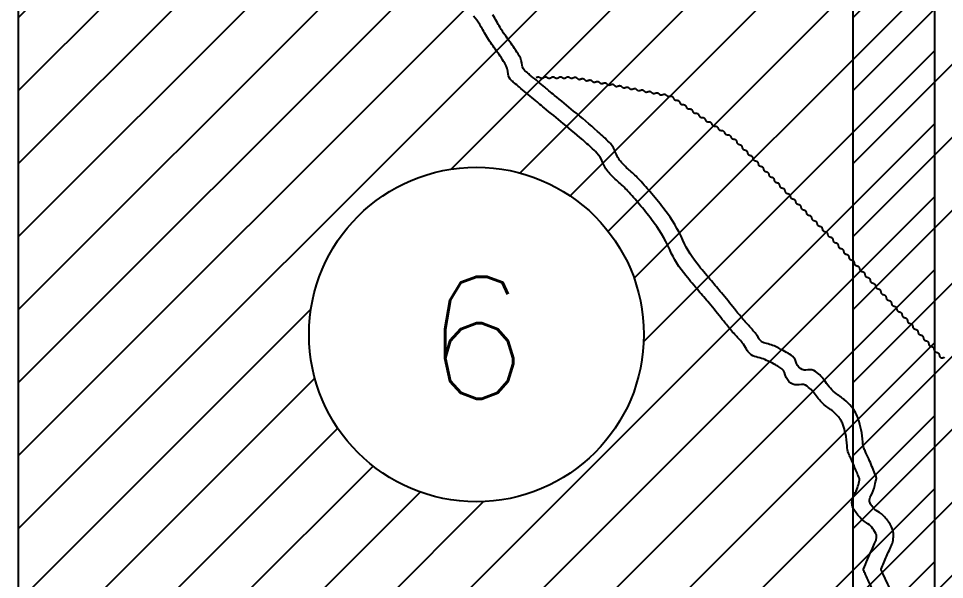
# Model space of a CAD drawing. Header units: metres. Extents: x 511708 to 512549, y 196282 to 196876.
# Drawn here: x 512375.17 to 512397.72, y 196499.74 to 196513.41 of the extents above; entities that cross this region are included whole.
import ezdxf
from ezdxf.enums import TextEntityAlignment as Align

# ---------------------------------------------------------------- set-up
doc = ezdxf.new("R2010")
doc.units = ezdxf.units.M
doc.header["$MEASUREMENT"] = 0
doc.layers.get('0').update_dxf_attribs({"linetype": 'CONTINUOUS'})
doc.styles.get("Standard").update_dxf_attribs({"font": 'Simplex.shx'})

msp = doc.modelspace()

# ---------------------------------------------------------------- hatches: boundary and pattern name
at = {"ltscale": 30}
h = msp.add_hatch(dxfattribs=at)
h.set_pattern_fill('LINE', color=2, scale=0.396, angle=45, style=0)
h.set_pattern_definition([(45, (510615.5409, 194380.4005), (-0.88904536, 0.88904536), [])])
edge = h.paths.add_edge_path(flags=16)
edge.add_arc((512386.321, 196505.707), 4.076, 0, 360)
h.paths.add_polyline_path([(512375.17, 196515.67), (512397.472, 196515.67), (512397.472, 196495.743), (512375.17, 196495.743)])
h = msp.add_hatch(dxfattribs=at)
h.set_pattern_fill('LINE', color=2, scale=0.396, angle=45, style=0)
h.set_pattern_definition([(45, (510635.8625, 194380.4005), (-0.88904536, 0.88904536), [])])
edge = h.paths.add_edge_path(flags=16)
edge.add_arc((512406.643, 196505.707), 4.076, 0, 360)
h.paths.add_polyline_path([(512395.492, 196515.67), (512417.794, 196515.67), (512417.794, 196495.743), (512395.492, 196495.743)])

# ---------------------------------------------------------------- linework, layer by layer
at = {"color": 5, "linetype": 'Continuous', "lineweight": -3}
for points in [[(512375.17, 196515.67), (512397.472, 196515.67), (512397.472, 196495.743), (512375.17, 196495.743)], [(512395.492, 196515.67), (512417.794, 196515.67), (512417.794, 196495.743), (512395.492, 196495.743)]]:
    msp.add_lwpolyline(points, close=True, dxfattribs=at)
at = {"color": 42, "ltscale": 30}
for points in [[(512396.127, 196499.14, 0.00008), (512395.962, 196499.498, 0.001925), (512395.794, 196499.859, -0.007018), (512395.749, 196499.959, -0.19897), (512395.748, 196499.988, -0.011215), (512395.945, 196500.456, -0.006274), (512396.016, 196500.611, 0.014772), (512396.045, 196500.677, 0.056755), (512396.058, 196500.723, 0.038798), (512396.064, 196500.791, 0.12341), (512396.046, 196500.861, 0.049663), (512395.948, 196501.009, 0.084919), (512395.818, 196501.122, -0.06902), (512395.654, 196501.255, -0.062393), (512395.494, 196501.477, -0.134608), (512395.465, 196501.601, -0.121366), (512395.527, 196501.819, 0.082796), (512395.64, 196502.128, 0.002484), (512395.65, 196502.181, 0.073635), (512395.65, 196502.183, 0.068888), (512395.646, 196502.199, 0.003821), (512395.53, 196502.474, 0.005947), (512395.434, 196502.69, -0.010432), (512395.381, 196502.813, -0.093967), (512395.345, 196502.991, 0.055387), (512395.307, 196503.295, 0.019582), (512395.249, 196503.5, 0.041744), (512395.21, 196503.592, 0.057337), (512395.136, 196503.702, 0.0412), (512395.006, 196503.831, 0.021707), (512394.937, 196503.883, -0.013225), (512394.823, 196503.968, -0.080462), (512394.594, 196504.214, 0.085697), (512394.377, 196504.444, 0.224555), (512394.182, 196504.484, -0.214896), (512393.978, 196504.521, -0.188275), (512393.842, 196504.722, 0.204456), (512393.711, 196504.905, 0.00983), (512393.6, 196504.969, 0.008457), (512393.467, 196505.039, 0.061614), (512393.131, 196505.161, -0.128843), (512392.977, 196505.241, -0.09892), (512392.898, 196505.348, 0.069303), (512392.794, 196505.506, 0.008563), (512392.612, 196505.708, -0.014866), (512392.509, 196505.825, -0.003008), (512392.308, 196506.071, 0.001866), (512391.984, 196506.469, 0.004523), (512391.731, 196506.771, -0.003692), (512391.421, 196507.141, -0.067205), (512391.026, 196507.776, 0.058706), (512390.587, 196508.509, 0.01047), (512390.287, 196508.882, 0.011679), (512390.003, 196509.205, 0.029129), (512389.758, 196509.442, -0.033145), (512389.544, 196509.651, -0.09754), (512389.392, 196509.908, 0.11207), (512389.252, 196510.128, 0.01557), (512388.976, 196510.387, 0.008269), (512388.433, 196510.85, 0.000495), (512387.972, 196511.228, -0.001632), (512387.833, 196511.343, -0.000201), (512387.76, 196511.404, -0.000041), (512387.404, 196511.7, -0.001838), (512387.266, 196511.816, -0.002695), (512387.172, 196511.896, -0.198707), (512387.095, 196512.049, 0.119013), (512387.01, 196512.316, 0.02307), (512386.781, 196512.654, -0.024274), (512386.565, 196512.977, -0.010199), (512386.477, 196513.129, 0.011747), (512386.4, 196513.261, 0.045213), (512386.253, 196513.459, 0.087574)], [(512396.477, 196499.321, 0.000101), (512396.319, 196499.663, 0.001909), (512396.207, 196499.905, -0.00703), (512396.177, 196499.971, -0.198947), (512396.177, 196499.989, -0.010108), (512396.307, 196500.302, -0.006869), (512396.375, 196500.45, 0.00898), (512396.426, 196500.563, 0.062054), (512396.464, 196500.692, 0.050323), (512396.473, 196500.859, 0.111748), (512396.429, 196501.022, 0.063905), (512396.26, 196501.261, 0.074342), (512396.091, 196501.397, -0.095398), (512395.964, 196501.509, -0.039821), (512395.906, 196501.598, -0.098185), (512395.893, 196501.64, -0.162741), (512395.922, 196501.775, 0.080424), (512396.023, 196502.03, 0.009459), (512396.059, 196502.21, 0.105481), (512396.058, 196502.227, 0.037207), (512396.044, 196502.27, 0.004406), (512395.893, 196502.629, 0.004673), (512395.806, 196502.825, -0.009203), (512395.762, 196502.925, -0.091578), (512395.728, 196503.085, 0.049007), (512395.691, 196503.386, 0.023037), (512395.619, 196503.648, 0.041131), (512395.561, 196503.789, 0.057951), (512395.455, 196503.946, 0.043953), (512395.276, 196504.12, 0.017764), (512395.202, 196504.177, -0.011618), (512395.087, 196504.262, -0.08447), (512394.818, 196504.555, 0.096724), (512394.577, 196504.806, 0.215026), (512394.393, 196504.842, -0.217019), (512394.21, 196504.877, -0.179625), (512394.094, 196505.049, 0.193844), (512393.982, 196505.205, 0.015421), (512393.834, 196505.293, 0.011972), (512393.638, 196505.395, 0.055316), (512393.35, 196505.498, -0.131036), (512393.235, 196505.56, -0.091319), (512393.178, 196505.638, 0.065447), (512393.105, 196505.75, 0.010786), (512392.927, 196505.947, -0.015932), (512392.809, 196506.081, -0.00293), (512392.605, 196506.33, 0.001868), (512392.287, 196506.72, 0.004474), (512392.044, 196507.011, -0.003607), (512391.742, 196507.371, -0.067041), (512391.349, 196508.003, 0.058083), (512390.908, 196508.74, 0.010879), (512390.59, 196509.136, 0.012317), (512390.292, 196509.473, 0.027767), (512390.058, 196509.699, -0.031601), (512389.854, 196509.899, -0.098607), (512389.7, 196510.159, 0.111784), (512389.558, 196510.384, 0.01609), (512389.271, 196510.654, 0.008275), (512388.688, 196511.15, 0.00048), (512388.221, 196511.533, -0.001625), (512388.084, 196511.647, -0.000199), (512387.984, 196511.73, -0.000061), (512387.657, 196512.002, -0.001819), (512387.575, 196512.071, -0.002056), (512387.503, 196512.132, -0.198169), (512387.436, 196512.264, 0.116196), (512387.361, 196512.499, 0.025444), (512387.133, 196512.838, -0.02488), (512386.899, 196513.185, -0.00991), (512386.809, 196513.341, 0.010195), (512386.721, 196513.493, 0.046334)]]:
    msp.add_lwpolyline(points, format="xyb", dxfattribs=at)
at = {"color": 42, "lineweight": -3, "ltscale": 30}
msp.add_lwpolyline([(512387.777, 196511.967), (512387.793, 196511.975), (512387.807, 196511.98), (512387.819, 196511.983), (512387.83, 196511.982), (512387.84, 196511.981), (512387.848, 196511.978), (512387.856, 196511.974), (512387.864, 196511.97), (512387.87, 196511.966), (512387.877, 196511.962), (512387.883, 196511.959), (512387.89, 196511.956), (512387.896, 196511.953), (512387.901, 196511.951), (512387.907, 196511.95), (512387.913, 196511.95), (512387.918, 196511.95), (512387.924, 196511.951), (512387.93, 196511.953), (512387.935, 196511.955), (512387.941, 196511.958), (512387.947, 196511.961), (512387.952, 196511.964), (512387.958, 196511.967), (512387.964, 196511.971), (512387.969, 196511.974), (512387.975, 196511.977), (512387.981, 196511.979), (512387.986, 196511.982), (512387.992, 196511.983), (512387.998, 196511.984), (512388.003, 196511.985), (512388.009, 196511.984), (512388.015, 196511.983), (512388.02, 196511.982), (512388.026, 196511.979), (512388.032, 196511.977), (512388.038, 196511.974), (512388.043, 196511.971), (512388.049, 196511.967), (512388.055, 196511.964), (512388.06, 196511.961), (512388.066, 196511.958), (512388.072, 196511.955), (512388.077, 196511.953), (512388.083, 196511.951), (512388.089, 196511.95), (512388.094, 196511.95), (512388.1, 196511.95), (512388.106, 196511.951), (512388.111, 196511.953), (512388.117, 196511.955), (512388.123, 196511.958), (512388.128, 196511.961), (512388.134, 196511.964), (512388.14, 196511.967), (512388.145, 196511.971), (512388.151, 196511.974), (512388.157, 196511.977), (512388.162, 196511.979), (512388.168, 196511.982), (512388.174, 196511.983), (512388.179, 196511.984), (512388.185, 196511.985), (512388.191, 196511.984), (512388.196, 196511.983), (512388.202, 196511.982), (512388.208, 196511.979), (512388.213, 196511.977), (512388.219, 196511.974), (512388.225, 196511.971), (512388.23, 196511.967), (512388.236, 196511.964), (512388.242, 196511.961), (512388.247, 196511.958), (512388.253, 196511.955), (512388.259, 196511.953), (512388.264, 196511.951), (512388.27, 196511.95), (512388.276, 196511.95), (512388.281, 196511.95), (512388.287, 196511.951), (512388.293, 196511.953), (512388.298, 196511.955), (512388.304, 196511.958), (512388.31, 196511.961), (512388.315, 196511.964), (512388.321, 196511.967), (512388.327, 196511.971), (512388.332, 196511.974), (512388.338, 196511.977), (512388.344, 196511.979), (512388.349, 196511.982), (512388.355, 196511.983), (512388.361, 196511.984), (512388.366, 196511.985), (512388.372, 196511.984), (512388.378, 196511.983), (512388.384, 196511.982), (512388.389, 196511.979), (512388.395, 196511.977), (512388.401, 196511.974), (512388.406, 196511.971), (512388.412, 196511.967), (512388.418, 196511.964), (512388.423, 196511.961), (512388.429, 196511.958), (512388.435, 196511.955), (512388.44, 196511.953), (512388.446, 196511.951), (512388.452, 196511.95), (512388.457, 196511.95), (512388.463, 196511.95), (512388.469, 196511.951), (512388.474, 196511.953), (512388.48, 196511.955), (512388.486, 196511.958), (512388.491, 196511.961), (512388.497, 196511.964), (512388.503, 196511.967), (512388.508, 196511.971), (512388.514, 196511.974), (512388.52, 196511.977), (512388.525, 196511.979), (512388.531, 196511.982), (512388.537, 196511.983), (512388.542, 196511.984), (512388.548, 196511.985), (512388.554, 196511.984), (512388.559, 196511.983), (512388.565, 196511.982), (512388.571, 196511.979), (512388.576, 196511.977), (512388.582, 196511.974), (512388.588, 196511.971), (512388.593, 196511.967), (512388.599, 196511.964), (512388.605, 196511.961), (512388.61, 196511.958), (512388.616, 196511.955), (512388.622, 196511.953), (512388.627, 196511.951), (512388.633, 196511.95), (512388.639, 196511.95), (512388.644, 196511.95), (512388.65, 196511.951), (512388.656, 196511.953), (512388.662, 196511.955), (512388.667, 196511.958), (512388.673, 196511.96), (512388.679, 196511.963), (512388.685, 196511.966), (512388.691, 196511.969), (512388.697, 196511.971), (512388.703, 196511.973), (512388.709, 196511.975), (512388.715, 196511.976), (512388.721, 196511.977), (512388.727, 196511.977), (512388.733, 196511.976), (512388.738, 196511.975), (512388.744, 196511.973), (512388.749, 196511.97), (512388.754, 196511.966), (512388.759, 196511.963), (512388.765, 196511.959), (512388.77, 196511.954), (512388.775, 196511.95), (512388.78, 196511.946), (512388.785, 196511.942), (512388.79, 196511.938), (512388.795, 196511.934), (512388.8, 196511.931), (512388.806, 196511.928), (512388.811, 196511.926), (512388.817, 196511.924), (512388.822, 196511.923), (512388.828, 196511.923), (512388.834, 196511.924), (512388.84, 196511.925), (512388.846, 196511.927), (512388.853, 196511.929), (512388.859, 196511.931), (512388.865, 196511.933), (512388.872, 196511.935), (512388.878, 196511.937), (512388.884, 196511.939), (512388.89, 196511.941), (512388.896, 196511.942), (512388.902, 196511.942), (512388.908, 196511.942), (512388.914, 196511.942), (512388.919, 196511.94), (512388.925, 196511.938), (512388.93, 196511.935), (512388.935, 196511.932), (512388.941, 196511.928), (512388.946, 196511.924), (512388.951, 196511.92), (512388.956, 196511.916), (512388.961, 196511.911), (512388.966, 196511.907), (512388.971, 196511.903), (512388.976, 196511.899), (512388.981, 196511.896), (512388.987, 196511.893), (512388.992, 196511.891), (512388.998, 196511.89), (512389.003, 196511.889), (512389.009, 196511.889), (512389.015, 196511.89), (512389.021, 196511.891), (512389.028, 196511.892), (512389.034, 196511.894), (512389.04, 196511.896), (512389.046, 196511.898), (512389.053, 196511.901), (512389.059, 196511.903), (512389.065, 196511.905), (512389.071, 196511.906), (512389.077, 196511.907), (512389.083, 196511.908), (512389.089, 196511.908), (512389.095, 196511.907), (512389.101, 196511.906), (512389.106, 196511.904), (512389.111, 196511.901), (512389.117, 196511.897), (512389.122, 196511.894), (512389.127, 196511.89), (512389.132, 196511.885), (512389.137, 196511.881), (512389.142, 196511.877), (512389.147, 196511.873), (512389.152, 196511.869), (512389.157, 196511.865), (512389.162, 196511.862), (512389.168, 196511.859), (512389.173, 196511.857), (512389.179, 196511.855), (512389.185, 196511.854), (512389.19, 196511.854), (512389.196, 196511.855), (512389.203, 196511.856), (512389.209, 196511.858), (512389.215, 196511.86), (512389.221, 196511.862), (512389.227, 196511.864), (512389.234, 196511.866), (512389.24, 196511.868), (512389.246, 196511.87), (512389.252, 196511.872), (512389.258, 196511.873), (512389.264, 196511.873), (512389.27, 196511.873), (512389.276, 196511.873), (512389.282, 196511.871), (512389.287, 196511.869), (512389.292, 196511.866), (512389.298, 196511.863), (512389.303, 196511.859), (512389.308, 196511.855), (512389.313, 196511.851), (512389.318, 196511.847), (512389.323, 196511.842), (512389.328, 196511.838), (512389.333, 196511.834), (512389.338, 196511.83), (512389.344, 196511.827), (512389.349, 196511.824), (512389.354, 196511.822), (512389.36, 196511.821), (512389.366, 196511.82), (512389.372, 196511.82), (512389.378, 196511.821), (512389.384, 196511.822), (512389.39, 196511.823), (512389.396, 196511.825), (512389.402, 196511.827), (512389.409, 196511.829), (512389.415, 196511.832), (512389.421, 196511.834), (512389.427, 196511.835), (512389.433, 196511.837), (512389.44, 196511.838), (512389.446, 196511.839), (512389.451, 196511.839), (512389.457, 196511.838), (512389.463, 196511.837), (512389.468, 196511.835), (512389.473, 196511.832), (512389.479, 196511.828), (512389.484, 196511.825), (512389.489, 196511.821), (512389.494, 196511.816), (512389.499, 196511.812), (512389.504, 196511.808), (512389.509, 196511.804), (512389.514, 196511.8), (512389.519, 196511.796), (512389.525, 196511.793), (512389.53, 196511.79), (512389.535, 196511.788), (512389.541, 196511.786), (512389.547, 196511.785), (512389.553, 196511.785), (512389.559, 196511.786), (512389.565, 196511.787), (512389.571, 196511.789), (512389.577, 196511.791), (512389.583, 196511.793), (512389.59, 196511.795), (512389.596, 196511.797), (512389.602, 196511.799), (512389.608, 196511.801), (512389.615, 196511.803), (512389.621, 196511.804), (512389.627, 196511.804), (512389.632, 196511.804), (512389.638, 196511.804), (512389.644, 196511.802), (512389.649, 196511.8), (512389.655, 196511.797), (512389.66, 196511.794), (512389.665, 196511.79), (512389.67, 196511.786), (512389.675, 196511.782), (512389.68, 196511.778), (512389.685, 196511.773), (512389.69, 196511.769), (512389.695, 196511.765), (512389.701, 196511.761), (512389.706, 196511.758), (512389.711, 196511.755), (512389.717, 196511.753), (512389.722, 196511.752), (512389.728, 196511.751), (512389.734, 196511.751), (512389.74, 196511.752), (512389.746, 196511.753), (512389.752, 196511.754), (512389.758, 196511.756), (512389.764, 196511.758), (512389.771, 196511.76), (512389.777, 196511.763), (512389.783, 196511.765), (512389.789, 196511.766), (512389.796, 196511.768), (512389.802, 196511.769), (512389.808, 196511.77), (512389.814, 196511.77), (512389.819, 196511.769), (512389.825, 196511.768), (512389.83, 196511.766), (512389.836, 196511.763), (512389.841, 196511.759), (512389.846, 196511.756), (512389.851, 196511.752), (512389.856, 196511.747), (512389.861, 196511.743), (512389.866, 196511.739), (512389.871, 196511.735), (512389.876, 196511.731), (512389.882, 196511.727), (512389.887, 196511.724), (512389.892, 196511.721), (512389.898, 196511.719), (512389.903, 196511.717), (512389.909, 196511.716), (512389.915, 196511.716), (512389.921, 196511.717), (512389.927, 196511.718), (512389.933, 196511.72), (512389.939, 196511.722), (512389.946, 196511.724), (512389.952, 196511.726), (512389.958, 196511.728), (512389.964, 196511.73), (512389.971, 196511.732), (512389.977, 196511.734), (512389.983, 196511.735), (512389.989, 196511.735), (512389.995, 196511.735), (512390, 196511.735), (512390.006, 196511.733), (512390.011, 196511.731), (512390.017, 196511.728), (512390.022, 196511.725), (512390.027, 196511.721), (512390.032, 196511.717), (512390.037, 196511.713), (512390.042, 196511.709), (512390.047, 196511.704), (512390.052, 196511.7), (512390.058, 196511.696), (512390.063, 196511.692), (512390.068, 196511.689), (512390.073, 196511.686), (512390.079, 196511.684), (512390.084, 196511.683), (512390.09, 196511.682), (512390.096, 196511.682), (512390.102, 196511.683), (512390.108, 196511.684), (512390.114, 196511.685), (512390.12, 196511.687), (512390.127, 196511.689), (512390.133, 196511.691), (512390.139, 196511.694), (512390.145, 196511.696), (512390.152, 196511.697), (512390.158, 196511.699), (512390.164, 196511.7), (512390.17, 196511.701), (512390.176, 196511.701), (512390.181, 196511.7), (512390.187, 196511.699), (512390.193, 196511.697), (512390.198, 196511.694), (512390.203, 196511.69), (512390.208, 196511.687), (512390.213, 196511.683), (512390.218, 196511.678), (512390.223, 196511.674), (512390.228, 196511.67), (512390.234, 196511.666), (512390.239, 196511.662), (512390.244, 196511.658), (512390.249, 196511.655), (512390.254, 196511.652), (512390.26, 196511.65), (512390.265, 196511.648), (512390.271, 196511.647), (512390.277, 196511.647), (512390.283, 196511.648), (512390.289, 196511.649), (512390.295, 196511.651), (512390.301, 196511.653), (512390.308, 196511.655), (512390.314, 196511.657), (512390.32, 196511.659), (512390.327, 196511.661), (512390.333, 196511.663), (512390.339, 196511.665), (512390.345, 196511.666), (512390.351, 196511.666), (512390.357, 196511.666), (512390.363, 196511.666), (512390.368, 196511.664), (512390.374, 196511.662), (512390.379, 196511.659), (512390.384, 196511.656), (512390.389, 196511.652), (512390.394, 196511.648), (512390.4, 196511.644), (512390.405, 196511.64), (512390.41, 196511.635), (512390.415, 196511.631), (512390.42, 196511.627), (512390.425, 196511.623), (512390.43, 196511.62), (512390.435, 196511.617), (512390.441, 196511.615), (512390.447, 196511.614), (512390.452, 196511.613), (512390.458, 196511.613), (512390.464, 196511.614), (512390.47, 196511.615), (512390.476, 196511.616), (512390.483, 196511.618), (512390.489, 196511.62), (512390.495, 196511.622), (512390.501, 196511.625), (512390.508, 196511.627), (512390.514, 196511.628), (512390.52, 196511.63), (512390.526, 196511.631), (512390.532, 196511.632), (512390.538, 196511.632), (512390.544, 196511.631), (512390.549, 196511.63), (512390.555, 196511.627), (512390.56, 196511.625), (512390.565, 196511.621), (512390.57, 196511.618), (512390.576, 196511.614), (512390.581, 196511.609), (512390.586, 196511.605), (512390.591, 196511.601), (512390.596, 196511.597), (512390.601, 196511.593), (512390.606, 196511.589), (512390.611, 196511.585), (512390.617, 196511.583), (512390.622, 196511.581), (512390.628, 196511.579), (512390.633, 196511.578), (512390.639, 196511.578), (512390.645, 196511.579), (512390.651, 196511.58), (512390.657, 196511.582), (512390.664, 196511.584), (512390.67, 196511.586), (512390.676, 196511.588), (512390.682, 196511.59), (512390.689, 196511.592), (512390.695, 196511.594), (512390.701, 196511.596), (512390.707, 196511.597), (512390.713, 196511.597), (512390.719, 196511.597), (512390.725, 196511.597), (512390.73, 196511.595), (512390.736, 196511.593), (512390.741, 196511.59), (512390.746, 196511.587), (512390.752, 196511.583), (512390.757, 196511.579), (512390.762, 196511.575), (512390.767, 196511.571), (512390.772, 196511.566), (512390.777, 196511.562), (512390.782, 196511.558), (512390.787, 196511.554), (512390.792, 196511.551), (512390.798, 196511.548), (512390.803, 196511.546), (512390.809, 196511.545), (512390.814, 196511.544), (512390.82, 196511.544), (512390.826, 196511.545), (512390.832, 196511.546), (512390.839, 196511.547), (512390.845, 196511.549), (512390.851, 196511.551), (512390.857, 196511.553), (512390.864, 196511.556), (512390.87, 196511.558), (512390.876, 196511.559), (512390.882, 196511.561), (512390.888, 196511.562), (512390.894, 196511.563), (512390.9, 196511.563), (512390.906, 196511.562), (512390.911, 196511.561), (512390.917, 196511.558), (512390.922, 196511.556), (512390.927, 196511.552), (512390.933, 196511.549), (512390.938, 196511.545), (512390.943, 196511.54), (512390.948, 196511.536), (512390.953, 196511.532), (512390.958, 196511.528), (512390.963, 196511.523), (512390.968, 196511.52), (512390.973, 196511.516), (512390.979, 196511.514), (512390.984, 196511.511), (512390.99, 196511.51), (512390.996, 196511.509), (512391.001, 196511.509), (512391.007, 196511.51), (512391.014, 196511.511), (512391.02, 196511.512), (512391.026, 196511.513), (512391.033, 196511.514), (512391.039, 196511.515), (512391.046, 196511.516), (512391.052, 196511.516), (512391.059, 196511.516), (512391.065, 196511.516), (512391.071, 196511.514), (512391.077, 196511.513), (512391.082, 196511.51), (512391.087, 196511.508), (512391.092, 196511.504), (512391.096, 196511.5), (512391.1, 196511.495), (512391.104, 196511.49), (512391.107, 196511.484), (512391.11, 196511.478), (512391.113, 196511.472), (512391.116, 196511.466), (512391.119, 196511.46), (512391.122, 196511.454), (512391.125, 196511.448), (512391.129, 196511.443), (512391.132, 196511.438), (512391.136, 196511.433), (512391.14, 196511.429), (512391.145, 196511.425), (512391.15, 196511.422), (512391.155, 196511.42), (512391.161, 196511.418), (512391.167, 196511.417), (512391.174, 196511.416), (512391.18, 196511.415), (512391.187, 196511.414), (512391.194, 196511.414), (512391.201, 196511.413), (512391.207, 196511.413), (512391.214, 196511.412), (512391.22, 196511.411), (512391.226, 196511.41), (512391.232, 196511.408), (512391.238, 196511.406), (512391.243, 196511.403), (512391.247, 196511.399), (512391.252, 196511.395), (512391.256, 196511.39), (512391.259, 196511.385), (512391.262, 196511.379), (512391.266, 196511.373), (512391.269, 196511.367), (512391.272, 196511.361), (512391.275, 196511.355), (512391.278, 196511.349), (512391.281, 196511.343), (512391.284, 196511.338), (512391.288, 196511.333), (512391.291, 196511.328), (512391.296, 196511.324), (512391.3, 196511.32), (512391.305, 196511.317), (512391.311, 196511.315), (512391.317, 196511.313), (512391.323, 196511.312), (512391.329, 196511.311), (512391.336, 196511.31), (512391.343, 196511.309), (512391.349, 196511.309), (512391.356, 196511.308), (512391.363, 196511.308), (512391.369, 196511.307), (512391.376, 196511.306), (512391.382, 196511.305), (512391.388, 196511.303), (512391.393, 196511.301), (512391.398, 196511.298), (512391.403, 196511.294), (512391.407, 196511.29), (512391.411, 196511.285), (512391.415, 196511.28), (512391.418, 196511.274), (512391.421, 196511.268), (512391.424, 196511.262), (512391.427, 196511.256), (512391.43, 196511.25), (512391.433, 196511.244), (512391.436, 196511.239), (512391.439, 196511.233), (512391.443, 196511.228), (512391.447, 196511.223), (512391.451, 196511.219), (512391.456, 196511.215), (512391.461, 196511.212), (512391.466, 196511.21), (512391.472, 196511.208), (512391.478, 196511.207), (512391.485, 196511.206), (512391.491, 196511.205), (512391.498, 196511.204), (512391.505, 196511.204), (512391.511, 196511.203), (512391.518, 196511.203), (512391.525, 196511.202), (512391.531, 196511.201), (512391.537, 196511.2), (512391.543, 196511.198), (512391.549, 196511.196), (512391.554, 196511.193), (512391.558, 196511.189), (512391.563, 196511.185), (512391.566, 196511.18), (512391.57, 196511.175), (512391.573, 196511.169), (512391.576, 196511.163), (512391.579, 196511.157), (512391.582, 196511.151), (512391.585, 196511.145), (512391.588, 196511.139), (512391.592, 196511.134), (512391.595, 196511.128), (512391.599, 196511.123), (512391.602, 196511.118), (512391.607, 196511.114), (512391.611, 196511.11), (512391.616, 196511.107), (512391.622, 196511.105), (512391.628, 196511.103), (512391.634, 196511.102), (512391.64, 196511.101), (512391.647, 196511.1), (512391.653, 196511.099), (512391.66, 196511.099), (512391.667, 196511.098), (512391.674, 196511.098), (512391.68, 196511.097), (512391.687, 196511.096), (512391.693, 196511.095), (512391.699, 196511.093), (512391.704, 196511.091), (512391.709, 196511.088), (512391.714, 196511.084), (512391.718, 196511.08), (512391.722, 196511.075), (512391.725, 196511.07), (512391.729, 196511.064), (512391.732, 196511.059), (512391.735, 196511.053), (512391.738, 196511.046), (512391.741, 196511.04), (512391.744, 196511.034), (512391.747, 196511.029), (512391.75, 196511.023), (512391.754, 196511.018), (512391.758, 196511.013), (512391.762, 196511.009), (512391.767, 196511.005), (512391.772, 196511.002), (512391.777, 196511), (512391.783, 196510.998), (512391.789, 196510.997), (512391.796, 196510.996), (512391.802, 196510.995), (512391.809, 196510.994), (512391.816, 196510.994), (512391.822, 196510.993), (512391.829, 196510.993), (512391.836, 196510.992), (512391.842, 196510.991), (512391.848, 196510.99), (512391.854, 196510.988), (512391.86, 196510.986), (512391.865, 196510.983), (512391.869, 196510.979), (512391.873, 196510.975), (512391.877, 196510.97), (512391.881, 196510.965), (512391.884, 196510.959), (512391.887, 196510.954), (512391.89, 196510.948), (512391.893, 196510.941), (512391.896, 196510.935), (512391.899, 196510.929), (512391.903, 196510.924), (512391.906, 196510.918), (512391.909, 196510.913), (512391.913, 196510.908), (512391.917, 196510.904), (512391.922, 196510.9), (512391.927, 196510.897), (512391.933, 196510.895), (512391.939, 196510.893), (512391.945, 196510.892), (512391.951, 196510.891), (512391.958, 196510.89), (512391.964, 196510.889), (512391.971, 196510.889), (512391.978, 196510.889), (512391.985, 196510.888), (512391.991, 196510.887), (512391.997, 196510.886), (512392.004, 196510.885), (512392.009, 196510.883), (512392.015, 196510.881), (512392.02, 196510.878), (512392.025, 196510.874), (512392.029, 196510.87), (512392.033, 196510.865), (512392.036, 196510.86), (512392.04, 196510.854), (512392.043, 196510.849), (512392.046, 196510.843), (512392.049, 196510.837), (512392.052, 196510.83), (512392.055, 196510.824), (512392.058, 196510.819), (512392.061, 196510.813), (512392.065, 196510.808), (512392.069, 196510.803), (512392.073, 196510.799), (512392.078, 196510.795), (512392.083, 196510.792), (512392.088, 196510.79), (512392.094, 196510.788), (512392.1, 196510.787), (512392.107, 196510.786), (512392.113, 196510.785), (512392.12, 196510.785), (512392.127, 196510.784), (512392.133, 196510.784), (512392.14, 196510.783), (512392.147, 196510.782), (512392.153, 196510.781), (512392.159, 196510.78), (512392.165, 196510.778), (512392.17, 196510.776), (512392.176, 196510.773), (512392.18, 196510.769), (512392.184, 196510.765), (512392.188, 196510.76), (512392.192, 196510.755), (512392.195, 196510.749), (512392.198, 196510.744), (512392.201, 196510.738), (512392.204, 196510.732), (512392.207, 196510.725), (512392.21, 196510.719), (512392.213, 196510.714), (512392.217, 196510.708), (512392.22, 196510.703), (512392.224, 196510.698), (512392.228, 196510.694), (512392.233, 196510.69), (512392.238, 196510.687), (512392.244, 196510.685), (512392.249, 196510.683), (512392.256, 196510.682), (512392.262, 196510.681), (512392.269, 196510.68), (512392.275, 196510.68), (512392.282, 196510.679), (512392.289, 196510.679), (512392.295, 196510.678), (512392.302, 196510.677), (512392.308, 196510.676), (512392.315, 196510.675), (512392.32, 196510.673), (512392.326, 196510.671), (512392.331, 196510.668), (512392.336, 196510.664), (512392.34, 196510.66), (512392.344, 196510.655), (512392.347, 196510.65), (512392.351, 196510.644), (512392.354, 196510.639), (512392.357, 196510.633), (512392.36, 196510.627), (512392.363, 196510.62), (512392.366, 196510.615), (512392.369, 196510.609), (512392.372, 196510.603), (512392.376, 196510.598), (512392.38, 196510.593), (512392.384, 196510.589), (512392.388, 196510.585), (512392.394, 196510.582), (512392.399, 196510.58), (512392.405, 196510.578), (512392.411, 196510.577), (512392.417, 196510.576), (512392.424, 196510.575), (512392.431, 196510.575), (512392.437, 196510.574), (512392.444, 196510.574), (512392.451, 196510.573), (512392.457, 196510.572), (512392.464, 196510.571), (512392.47, 196510.57), (512392.476, 196510.568), (512392.481, 196510.566), (512392.486, 196510.563), (512392.491, 196510.559), (512392.495, 196510.555), (512392.499, 196510.55), (512392.503, 196510.545), (512392.506, 196510.539), (512392.509, 196510.534), (512392.512, 196510.528), (512392.515, 196510.522), (512392.518, 196510.516), (512392.521, 196510.51), (512392.524, 196510.504), (512392.528, 196510.498), (512392.531, 196510.493), (512392.535, 196510.488), (512392.539, 196510.484), (512392.544, 196510.48), (512392.549, 196510.477), (512392.555, 196510.475), (512392.56, 196510.473), (512392.566, 196510.472), (512392.573, 196510.47), (512392.579, 196510.469), (512392.586, 196510.468), (512392.593, 196510.467), (512392.599, 196510.466), (512392.606, 196510.465), (512392.612, 196510.463), (512392.618, 196510.461), (512392.624, 196510.459), (512392.629, 196510.456), (512392.634, 196510.452), (512392.638, 196510.448), (512392.642, 196510.444), (512392.645, 196510.439), (512392.648, 196510.434), (512392.65, 196510.428), (512392.653, 196510.422), (512392.655, 196510.416), (512392.656, 196510.409), (512392.658, 196510.403), (512392.66, 196510.396), (512392.661, 196510.39), (512392.663, 196510.384), (512392.665, 196510.378), (512392.668, 196510.372), (512392.671, 196510.367), (512392.674, 196510.362), (512392.678, 196510.357), (512392.682, 196510.353), (512392.687, 196510.35), (512392.692, 196510.347), (512392.698, 196510.345), (512392.704, 196510.342), (512392.71, 196510.34), (512392.717, 196510.338), (512392.723, 196510.337), (512392.729, 196510.335), (512392.736, 196510.333), (512392.742, 196510.331), (512392.748, 196510.329), (512392.754, 196510.326), (512392.759, 196510.323), (512392.764, 196510.32), (512392.768, 196510.316), (512392.772, 196510.312), (512392.775, 196510.307), (512392.778, 196510.301), (512392.781, 196510.295), (512392.783, 196510.289), (512392.785, 196510.283), (512392.786, 196510.277), (512392.788, 196510.27), (512392.79, 196510.264), (512392.792, 196510.257), (512392.793, 196510.251), (512392.796, 196510.245), (512392.798, 196510.239), (512392.801, 196510.234), (512392.804, 196510.229), (512392.808, 196510.225), (512392.812, 196510.221), (512392.817, 196510.217), (512392.822, 196510.215), (512392.828, 196510.212), (512392.834, 196510.21), (512392.84, 196510.208), (512392.847, 196510.206), (512392.853, 196510.204), (512392.86, 196510.202), (512392.866, 196510.2), (512392.872, 196510.198), (512392.878, 196510.196), (512392.884, 196510.194), (512392.889, 196510.191), (512392.894, 196510.187), (512392.898, 196510.183), (512392.902, 196510.179), (512392.906, 196510.174), (512392.908, 196510.169), (512392.911, 196510.163), (512392.913, 196510.157), (512392.915, 196510.151), (512392.917, 196510.144), (512392.918, 196510.138), (512392.92, 196510.131), (512392.922, 196510.125), (512392.924, 196510.119), (512392.926, 196510.113), (512392.928, 196510.107), (512392.931, 196510.101), (512392.934, 196510.097), (512392.938, 196510.092), (512392.942, 196510.088), (512392.947, 196510.085), (512392.953, 196510.082), (512392.958, 196510.079), (512392.964, 196510.077), (512392.971, 196510.075), (512392.977, 196510.073), (512392.983, 196510.072), (512392.99, 196510.07), (512392.996, 196510.068), (512393.002, 196510.066), (512393.008, 196510.064), (512393.014, 196510.061), (512393.019, 196510.058), (512393.024, 196510.055), (512393.029, 196510.051), (512393.032, 196510.046), (512393.036, 196510.042), (512393.038, 196510.036), (512393.041, 196510.03), (512393.043, 196510.024), (512393.045, 196510.018), (512393.047, 196510.012), (512393.048, 196510.005), (512393.05, 196509.999), (512393.052, 196509.992), (512393.054, 196509.986), (512393.056, 196509.98), (512393.058, 196509.974), (512393.061, 196509.969), (512393.064, 196509.964), (512393.068, 196509.96), (512393.073, 196509.956), (512393.077, 196509.952), (512393.083, 196509.949), (512393.088, 196509.947), (512393.094, 196509.945), (512393.101, 196509.943), (512393.107, 196509.941), (512393.114, 196509.939), (512393.12, 196509.937), (512393.126, 196509.935), (512393.133, 196509.933), (512393.139, 196509.931), (512393.144, 196509.928), (512393.15, 196509.926), (512393.154, 196509.922), (512393.159, 196509.918), (512393.163, 196509.914), (512393.166, 196509.909), (512393.169, 196509.904), (512393.171, 196509.898), (512393.173, 196509.892), (512393.175, 196509.886), (512393.177, 196509.879), (512393.179, 196509.873), (512393.18, 196509.866), (512393.182, 196509.86), (512393.184, 196509.854), (512393.186, 196509.848), (512393.189, 196509.842), (512393.191, 196509.836), (512393.195, 196509.831), (512393.198, 196509.827), (512393.203, 196509.823), (512393.208, 196509.82), (512393.213, 196509.817), (512393.219, 196509.814), (512393.225, 196509.812), (512393.231, 196509.81), (512393.237, 196509.808), (512393.244, 196509.806), (512393.25, 196509.805), (512393.256, 196509.803), (512393.263, 196509.801), (512393.269, 196509.798), (512393.274, 196509.796), (512393.28, 196509.793), (512393.285, 196509.79), (512393.289, 196509.786), (512393.293, 196509.781), (512393.296, 196509.776), (512393.299, 196509.771), (512393.301, 196509.765), (512393.303, 196509.759), (512393.305, 196509.753), (512393.307, 196509.747), (512393.309, 196509.74), (512393.31, 196509.734), (512393.312, 196509.727), (512393.314, 196509.721), (512393.316, 196509.715), (512393.319, 196509.709), (512393.321, 196509.704), (512393.325, 196509.699), (512393.329, 196509.695), (512393.333, 196509.691), (512393.338, 196509.687), (512393.343, 196509.684), (512393.349, 196509.682), (512393.355, 196509.68), (512393.361, 196509.678), (512393.367, 196509.676), (512393.374, 196509.674), (512393.38, 196509.672), (512393.387, 196509.67), (512393.393, 196509.668), (512393.399, 196509.666), (512393.405, 196509.663), (512393.41, 196509.66), (512393.415, 196509.657), (512393.419, 196509.653), (512393.423, 196509.649), (512393.426, 196509.644), (512393.429, 196509.639), (512393.431, 196509.633), (512393.434, 196509.627), (512393.435, 196509.621), (512393.437, 196509.614), (512393.439, 196509.608), (512393.441, 196509.601), (512393.442, 196509.595), (512393.444, 196509.588), (512393.446, 196509.582), (512393.449, 196509.577), (512393.452, 196509.571), (512393.455, 196509.566), (512393.459, 196509.562), (512393.463, 196509.558), (512393.468, 196509.555), (512393.473, 196509.552), (512393.479, 196509.549), (512393.485, 196509.547), (512393.491, 196509.545), (512393.498, 196509.543), (512393.504, 196509.541), (512393.51, 196509.54), (512393.517, 196509.538), (512393.523, 196509.536), (512393.529, 196509.533), (512393.535, 196509.531), (512393.54, 196509.528), (512393.545, 196509.525), (512393.549, 196509.521), (512393.553, 196509.516), (512393.556, 196509.511), (512393.559, 196509.506), (512393.562, 196509.5), (512393.564, 196509.494), (512393.566, 196509.488), (512393.567, 196509.482), (512393.569, 196509.475), (512393.571, 196509.469), (512393.572, 196509.462), (512393.574, 196509.456), (512393.577, 196509.45), (512393.579, 196509.444), (512393.582, 196509.439), (512393.585, 196509.434), (512393.589, 196509.429), (512393.593, 196509.426), (512393.598, 196509.422), (512393.603, 196509.419), (512393.609, 196509.417), (512393.615, 196509.415), (512393.621, 196509.413), (512393.628, 196509.411), (512393.634, 196509.409), (512393.641, 196509.407), (512393.647, 196509.405), (512393.653, 196509.403), (512393.659, 196509.401), (512393.665, 196509.398), (512393.67, 196509.395), (512393.675, 196509.392), (512393.679, 196509.388), (512393.683, 196509.384), (512393.686, 196509.379), (512393.689, 196509.373), (512393.692, 196509.368), (512393.694, 196509.362), (512393.696, 196509.355), (512393.698, 196509.349), (512393.699, 196509.343), (512393.701, 196509.336), (512393.703, 196509.33), (512393.705, 196509.323), (512393.707, 196509.317), (512393.709, 196509.312), (512393.712, 196509.306), (512393.715, 196509.301), (512393.719, 196509.297), (512393.723, 196509.293), (512393.728, 196509.29), (512393.734, 196509.287), (512393.739, 196509.284), (512393.745, 196509.282), (512393.751, 196509.28), (512393.758, 196509.278), (512393.764, 196509.276), (512393.771, 196509.274), (512393.777, 196509.273), (512393.783, 196509.271), (512393.789, 196509.268), (512393.795, 196509.266), (512393.8, 196509.263), (512393.805, 196509.26), (512393.81, 196509.256), (512393.813, 196509.251), (512393.817, 196509.246), (512393.819, 196509.241), (512393.822, 196509.235), (512393.824, 196509.229), (512393.826, 196509.223), (512393.828, 196509.217), (512393.829, 196509.21), (512393.831, 196509.204), (512393.833, 196509.197), (512393.835, 196509.191), (512393.837, 196509.185), (512393.839, 196509.179), (512393.842, 196509.174), (512393.845, 196509.169), (512393.849, 196509.164), (512393.853, 196509.161), (512393.858, 196509.157), (512393.864, 196509.154), (512393.869, 196509.152), (512393.875, 196509.149), (512393.882, 196509.147), (512393.888, 196509.146), (512393.894, 196509.144), (512393.901, 196509.142), (512393.907, 196509.14), (512393.913, 196509.138), (512393.919, 196509.136), (512393.925, 196509.133), (512393.93, 196509.13), (512393.935, 196509.127), (512393.94, 196509.123), (512393.944, 196509.119), (512393.947, 196509.114), (512393.95, 196509.108), (512393.952, 196509.103), (512393.954, 196509.097), (512393.956, 196509.09), (512393.958, 196509.084), (512393.96, 196509.077), (512393.961, 196509.071), (512393.963, 196509.065), (512393.965, 196509.058), (512393.967, 196509.052), (512393.969, 196509.047), (512393.972, 196509.041), (512393.976, 196509.036), (512393.979, 196509.032), (512393.984, 196509.028), (512393.989, 196509.025), (512393.994, 196509.022), (512394, 196509.019), (512394.006, 196509.017), (512394.012, 196509.015), (512394.018, 196509.013), (512394.025, 196509.011), (512394.031, 196509.009), (512394.037, 196509.008), (512394.044, 196509.006), (512394.05, 196509.003), (512394.055, 196509.001), (512394.061, 196508.998), (512394.066, 196508.994), (512394.07, 196508.991), (512394.074, 196508.986), (512394.077, 196508.981), (512394.08, 196508.976), (512394.082, 196508.97), (512394.084, 196508.964), (512394.086, 196508.958), (512394.088, 196508.951), (512394.09, 196508.945), (512394.091, 196508.938), (512394.093, 196508.932), (512394.095, 196508.926), (512394.097, 196508.92), (512394.1, 196508.914), (512394.102, 196508.909), (512394.106, 196508.904), (512394.109, 196508.899), (512394.114, 196508.895), (512394.119, 196508.892), (512394.124, 196508.889), (512394.13, 196508.887), (512394.136, 196508.884), (512394.142, 196508.882), (512394.148, 196508.88), (512394.155, 196508.879), (512394.161, 196508.877), (512394.168, 196508.875), (512394.174, 196508.873), (512394.18, 196508.871), (512394.185, 196508.868), (512394.191, 196508.865), (512394.196, 196508.862), (512394.2, 196508.858), (512394.204, 196508.854), (512394.207, 196508.849), (512394.21, 196508.843), (512394.212, 196508.838), (512394.214, 196508.832), (512394.216, 196508.825), (512394.218, 196508.819), (512394.22, 196508.812), (512394.222, 196508.806), (512394.223, 196508.8), (512394.225, 196508.793), (512394.227, 196508.787), (512394.23, 196508.782), (512394.233, 196508.776), (512394.236, 196508.771), (512394.24, 196508.767), (512394.244, 196508.763), (512394.249, 196508.76), (512394.254, 196508.757), (512394.26, 196508.754), (512394.266, 196508.752), (512394.272, 196508.75), (512394.278, 196508.748), (512394.285, 196508.746), (512394.291, 196508.744), (512394.298, 196508.742), (512394.304, 196508.74), (512394.31, 196508.738), (512394.316, 196508.736), (512394.321, 196508.733), (512394.326, 196508.729), (512394.33, 196508.726), (512394.334, 196508.721), (512394.337, 196508.716), (512394.34, 196508.711), (512394.342, 196508.705), (512394.345, 196508.699), (512394.347, 196508.693), (512394.348, 196508.686), (512394.35, 196508.68), (512394.352, 196508.673), (512394.353, 196508.667), (512394.355, 196508.661), (512394.357, 196508.655), (512394.36, 196508.649), (512394.363, 196508.644), (512394.366, 196508.639), (512394.37, 196508.634), (512394.374, 196508.63), (512394.379, 196508.627), (512394.384, 196508.624), (512394.39, 196508.622), (512394.396, 196508.619), (512394.402, 196508.617), (512394.409, 196508.615), (512394.415, 196508.614), (512394.421, 196508.612), (512394.428, 196508.61), (512394.434, 196508.608), (512394.44, 196508.606), (512394.446, 196508.603), (512394.451, 196508.6), (512394.456, 196508.597), (512394.46, 196508.593), (512394.464, 196508.589), (512394.467, 196508.584), (512394.47, 196508.578), (512394.473, 196508.573), (512394.475, 196508.566), (512394.477, 196508.56), (512394.478, 196508.554), (512394.48, 196508.547), (512394.482, 196508.541), (512394.484, 196508.534), (512394.485, 196508.528), (512394.488, 196508.522), (512394.49, 196508.516), (512394.493, 196508.511), (512394.496, 196508.506), (512394.5, 196508.502), (512394.504, 196508.498), (512394.509, 196508.494), (512394.514, 196508.492), (512394.52, 196508.489), (512394.526, 196508.487), (512394.532, 196508.485), (512394.539, 196508.483), (512394.545, 196508.481), (512394.552, 196508.479), (512394.558, 196508.477), (512394.564, 196508.475), (512394.57, 196508.473), (512394.576, 196508.471), (512394.581, 196508.468), (512394.586, 196508.464), (512394.59, 196508.46), (512394.594, 196508.456), (512394.598, 196508.451), (512394.6, 196508.446), (512394.603, 196508.44), (512394.605, 196508.434), (512394.607, 196508.428), (512394.609, 196508.421), (512394.61, 196508.415), (512394.612, 196508.408), (512394.614, 196508.402), (512394.616, 196508.396), (512394.618, 196508.39), (512394.62, 196508.384), (512394.623, 196508.379), (512394.626, 196508.374), (512394.63, 196508.369), (512394.634, 196508.365), (512394.639, 196508.362), (512394.645, 196508.359), (512394.65, 196508.357), (512394.656, 196508.354), (512394.663, 196508.352), (512394.669, 196508.35), (512394.675, 196508.349), (512394.682, 196508.347), (512394.688, 196508.345), (512394.694, 196508.343), (512394.7, 196508.341), (512394.706, 196508.338), (512394.711, 196508.335), (512394.716, 196508.332), (512394.721, 196508.328), (512394.724, 196508.324), (512394.728, 196508.319), (512394.73, 196508.313), (512394.733, 196508.307), (512394.735, 196508.301), (512394.737, 196508.295), (512394.739, 196508.289), (512394.74, 196508.282), (512394.742, 196508.276), (512394.744, 196508.269), (512394.746, 196508.263), (512394.748, 196508.257), (512394.75, 196508.251), (512394.753, 196508.246), (512394.756, 196508.241), (512394.76, 196508.237), (512394.765, 196508.233), (512394.769, 196508.229), (512394.775, 196508.227), (512394.78, 196508.224), (512394.786, 196508.222), (512394.793, 196508.22), (512394.799, 196508.218), (512394.806, 196508.216), (512394.812, 196508.214), (512394.818, 196508.212), (512394.825, 196508.21), (512394.831, 196508.208), (512394.836, 196508.206), (512394.842, 196508.203), (512394.846, 196508.199), (512394.851, 196508.195), (512394.855, 196508.191), (512394.858, 196508.186), (512394.861, 196508.181), (512394.863, 196508.175), (512394.865, 196508.169), (512394.867, 196508.163), (512394.869, 196508.156), (512394.871, 196508.15), (512394.872, 196508.143), (512394.874, 196508.137), (512394.876, 196508.131), (512394.878, 196508.125), (512394.881, 196508.119), (512394.883, 196508.113), (512394.887, 196508.109), (512394.89, 196508.104), (512394.895, 196508.1), (512394.9, 196508.097), (512394.905, 196508.094), (512394.911, 196508.091), (512394.917, 196508.089), (512394.923, 196508.087), (512394.929, 196508.085), (512394.936, 196508.083), (512394.942, 196508.081), (512394.949, 196508.079), (512394.955, 196508.077), (512394.961, 196508.074), (512394.967, 196508.072), (512394.972, 196508.069), (512394.977, 196508.065), (512394.982, 196508.061), (512394.985, 196508.056), (512394.988, 196508.051), (512394.991, 196508.045), (512394.994, 196508.039), (512394.996, 196508.033), (512394.997, 196508.027), (512394.999, 196508.02), (512395, 196508.013), (512395.002, 196508.007), (512395.004, 196508), (512395.005, 196507.993), (512395.007, 196507.987), (512395.01, 196507.981), (512395.012, 196507.976), (512395.016, 196507.97), (512395.019, 196507.966), (512395.024, 196507.962), (512395.029, 196507.958), (512395.034, 196507.955), (512395.04, 196507.952), (512395.046, 196507.95), (512395.052, 196507.947), (512395.059, 196507.945), (512395.065, 196507.943), (512395.072, 196507.941), (512395.078, 196507.939), (512395.085, 196507.937), (512395.091, 196507.934), (512395.096, 196507.931), (512395.102, 196507.928), (512395.107, 196507.924), (512395.111, 196507.92), (512395.115, 196507.916), (512395.118, 196507.911), (512395.121, 196507.905), (512395.123, 196507.899), (512395.125, 196507.893), (512395.127, 196507.886), (512395.128, 196507.88), (512395.13, 196507.873), (512395.131, 196507.866), (512395.133, 196507.859), (512395.135, 196507.853), (512395.137, 196507.847), (512395.139, 196507.841), (512395.142, 196507.835), (512395.145, 196507.83), (512395.149, 196507.825), (512395.153, 196507.821), (512395.158, 196507.818), (512395.163, 196507.814), (512395.169, 196507.812), (512395.175, 196507.809), (512395.182, 196507.807), (512395.188, 196507.805), (512395.195, 196507.803), (512395.201, 196507.801), (512395.208, 196507.798), (512395.214, 196507.796), (512395.22, 196507.794), (512395.226, 196507.791), (512395.231, 196507.788), (512395.236, 196507.784), (512395.241, 196507.78), (512395.244, 196507.775), (512395.248, 196507.77), (512395.25, 196507.764), (512395.253, 196507.758), (512395.255, 196507.752), (512395.256, 196507.746), (512395.258, 196507.739), (512395.26, 196507.732), (512395.261, 196507.726), (512395.263, 196507.719), (512395.264, 196507.713), (512395.266, 196507.706), (512395.269, 196507.7), (512395.271, 196507.695), (512395.275, 196507.689), (512395.278, 196507.685), (512395.283, 196507.681), (512395.288, 196507.677), (512395.293, 196507.674), (512395.299, 196507.671), (512395.305, 196507.669), (512395.311, 196507.666), (512395.318, 196507.664), (512395.324, 196507.662), (512395.331, 196507.66), (512395.337, 196507.658), (512395.344, 196507.656), (512395.35, 196507.653), (512395.356, 196507.65), (512395.361, 196507.647), (512395.366, 196507.644), (512395.37, 196507.639), (512395.374, 196507.635), (512395.377, 196507.63), (512395.38, 196507.624), (512395.382, 196507.618), (512395.384, 196507.612), (512395.386, 196507.605), (512395.388, 196507.599), (512395.389, 196507.592), (512395.391, 196507.585), (512395.392, 196507.579), (512395.394, 196507.572), (512395.396, 196507.566), (512395.398, 196507.56), (512395.401, 196507.554), (512395.404, 196507.549), (512395.408, 196507.544), (512395.412, 196507.54), (512395.417, 196507.537), (512395.423, 196507.533), (512395.428, 196507.531), (512395.434, 196507.528), (512395.441, 196507.526), (512395.447, 196507.524), (512395.454, 196507.522), (512395.46, 196507.52), (512395.467, 196507.517), (512395.473, 196507.515), (512395.479, 196507.513), (512395.485, 196507.51), (512395.49, 196507.507), (512395.495, 196507.503), (512395.5, 196507.499), (512395.503, 196507.494), (512395.507, 196507.489), (512395.509, 196507.484), (512395.512, 196507.478), (512395.514, 196507.471), (512395.515, 196507.465), (512395.517, 196507.458), (512395.519, 196507.451), (512395.52, 196507.445), (512395.522, 196507.438), (512395.524, 196507.432), (512395.526, 196507.425), (512395.528, 196507.419), (512395.531, 196507.414), (512395.534, 196507.409), (512395.537, 196507.404), (512395.542, 196507.4), (512395.547, 196507.396), (512395.552, 196507.393), (512395.558, 196507.39), (512395.564, 196507.388), (512395.57, 196507.385), (512395.577, 196507.383), (512395.583, 196507.381), (512395.59, 196507.379), (512395.596, 196507.377), (512395.603, 196507.375), (512395.609, 196507.372), (512395.615, 196507.369), (512395.62, 196507.366), (512395.625, 196507.363), (512395.629, 196507.359), (512395.633, 196507.354), (512395.636, 196507.349), (512395.639, 196507.343), (512395.641, 196507.337), (512395.643, 196507.331), (512395.645, 196507.324), (512395.647, 196507.318), (512395.648, 196507.311), (512395.65, 196507.304), (512395.651, 196507.298), (512395.653, 196507.291), (512395.655, 196507.285), (512395.657, 196507.279), (512395.66, 196507.273), (512395.663, 196507.268), (512395.667, 196507.263), (512395.671, 196507.259), (512395.676, 196507.256), (512395.682, 196507.253), (512395.687, 196507.25), (512395.694, 196507.247), (512395.7, 196507.245), (512395.706, 196507.243), (512395.713, 196507.241), (512395.719, 196507.239), (512395.726, 196507.237), (512395.732, 196507.234), (512395.738, 196507.232), (512395.744, 196507.229), (512395.75, 196507.226), (512395.754, 196507.222), (512395.759, 196507.218), (512395.763, 196507.213), (512395.766, 196507.208), (512395.768, 196507.203), (512395.771, 196507.197), (512395.773, 196507.19), (512395.775, 196507.184), (512395.776, 196507.177), (512395.778, 196507.171), (512395.779, 196507.164), (512395.781, 196507.157), (512395.783, 196507.151), (512395.785, 196507.144), (512395.787, 196507.138), (512395.79, 196507.133), (512395.793, 196507.128), (512395.797, 196507.123), (512395.801, 196507.119), (512395.806, 196507.115), (512395.811, 196507.112), (512395.817, 196507.109), (512395.823, 196507.107), (512395.829, 196507.105), (512395.836, 196507.102), (512395.842, 196507.1), (512395.849, 196507.098), (512395.856, 196507.096), (512395.862, 196507.094), (512395.868, 196507.091), (512395.874, 196507.089), (512395.879, 196507.085), (512395.884, 196507.082), (512395.888, 196507.078), (512395.892, 196507.073), (512395.895, 196507.068), (512395.898, 196507.062), (512395.9, 196507.056), (512395.902, 196507.05), (512395.904, 196507.043), (512395.906, 196507.037), (512395.907, 196507.03), (512395.909, 196507.023), (512395.91, 196507.017), (512395.912, 196507.01), (512395.914, 196507.004), (512395.916, 196506.998), (512395.919, 196506.992), (512395.922, 196506.987), (512395.926, 196506.983), (512395.93, 196506.978), (512395.935, 196506.975), (512395.941, 196506.972), (512395.947, 196506.969), (512395.953, 196506.966), (512395.959, 196506.964), (512395.965, 196506.962), (512395.972, 196506.96), (512395.979, 196506.958), (512395.985, 196506.956), (512395.991, 196506.953), (512395.997, 196506.951), (512396.003, 196506.948), (512396.009, 196506.945), (512396.014, 196506.941), (512396.018, 196506.937), (512396.022, 196506.933), (512396.025, 196506.927), (512396.028, 196506.922), (512396.03, 196506.916), (512396.032, 196506.909), (512396.034, 196506.903), (512396.035, 196506.896), (512396.037, 196506.89), (512396.038, 196506.883), (512396.04, 196506.876), (512396.042, 196506.87), (512396.044, 196506.864), (512396.046, 196506.858), (512396.049, 196506.852), (512396.052, 196506.847), (512396.056, 196506.842), (512396.06, 196506.838), (512396.065, 196506.834), (512396.07, 196506.831), (512396.076, 196506.828), (512396.082, 196506.826), (512396.088, 196506.824), (512396.095, 196506.821), (512396.102, 196506.819), (512396.108, 196506.817), (512396.115, 196506.815), (512396.121, 196506.813), (512396.127, 196506.81), (512396.133, 196506.808), (512396.138, 196506.804), (512396.143, 196506.801), (512396.147, 196506.797), (512396.151, 196506.792), (512396.154, 196506.787), (512396.157, 196506.781), (512396.159, 196506.775), (512396.161, 196506.769), (512396.163, 196506.763), (512396.165, 196506.756), (512396.166, 196506.749), (512396.168, 196506.742), (512396.169, 196506.736), (512396.171, 196506.729), (512396.173, 196506.723), (512396.176, 196506.717), (512396.178, 196506.711), (512396.181, 196506.706), (512396.185, 196506.702), (512396.19, 196506.697), (512396.194, 196506.694), (512396.2, 196506.691), (512396.206, 196506.688), (512396.212, 196506.685), (512396.218, 196506.683), (512396.225, 196506.681), (512396.231, 196506.679), (512396.238, 196506.677), (512396.244, 196506.675), (512396.25, 196506.672), (512396.257, 196506.67), (512396.262, 196506.667), (512396.268, 196506.664), (512396.273, 196506.66), (512396.277, 196506.656), (512396.281, 196506.652), (512396.284, 196506.646), (512396.287, 196506.641), (512396.289, 196506.635), (512396.291, 196506.629), (512396.293, 196506.622), (512396.294, 196506.615), (512396.296, 196506.609), (512396.297, 196506.602), (512396.299, 196506.595), (512396.301, 196506.589), (512396.303, 196506.583), (512396.305, 196506.577), (512396.308, 196506.571), (512396.311, 196506.566), (512396.315, 196506.561), (512396.319, 196506.557), (512396.324, 196506.553), (512396.329, 196506.55), (512396.335, 196506.547), (512396.341, 196506.545), (512396.348, 196506.543), (512396.354, 196506.541), (512396.361, 196506.539), (512396.367, 196506.536), (512396.374, 196506.534), (512396.38, 196506.532), (512396.386, 196506.53), (512396.392, 196506.527), (512396.397, 196506.524), (512396.402, 196506.52), (512396.407, 196506.516), (512396.41, 196506.511), (512396.413, 196506.506), (512396.416, 196506.5), (512396.419, 196506.494), (512396.421, 196506.488), (512396.422, 196506.482), (512396.424, 196506.475), (512396.425, 196506.468), (512396.427, 196506.462), (512396.429, 196506.455), (512396.43, 196506.448), (512396.432, 196506.442), (512396.435, 196506.436), (512396.437, 196506.431), (512396.441, 196506.425), (512396.444, 196506.421), (512396.449, 196506.417), (512396.454, 196506.413), (512396.459, 196506.41), (512396.465, 196506.407), (512396.471, 196506.405), (512396.477, 196506.402), (512396.484, 196506.4), (512396.49, 196506.398), (512396.497, 196506.396), (512396.503, 196506.394), (512396.51, 196506.392), (512396.516, 196506.389), (512396.521, 196506.386), (512396.527, 196506.383), (512396.532, 196506.38), (512396.536, 196506.375), (512396.54, 196506.371), (512396.543, 196506.366), (512396.546, 196506.36), (512396.548, 196506.354), (512396.55, 196506.348), (512396.552, 196506.341), (512396.553, 196506.335), (512396.555, 196506.328), (512396.556, 196506.321), (512396.558, 196506.314), (512396.56, 196506.308), (512396.562, 196506.302), (512396.564, 196506.296), (512396.567, 196506.29), (512396.57, 196506.285), (512396.574, 196506.28), (512396.578, 196506.276), (512396.583, 196506.273), (512396.588, 196506.269), (512396.594, 196506.267), (512396.6, 196506.264), (512396.607, 196506.262), (512396.613, 196506.26), (512396.62, 196506.258), (512396.626, 196506.256), (512396.633, 196506.253), (512396.639, 196506.251), (512396.645, 196506.249), (512396.651, 196506.246), (512396.656, 196506.243), (512396.661, 196506.239), (512396.666, 196506.235), (512396.669, 196506.23), (512396.673, 196506.225), (512396.675, 196506.219), (512396.678, 196506.213), (512396.68, 196506.207), (512396.681, 196506.201), (512396.683, 196506.194), (512396.684, 196506.187), (512396.686, 196506.181), (512396.688, 196506.174), (512396.689, 196506.168), (512396.691, 196506.161), (512396.694, 196506.155), (512396.696, 196506.15), (512396.7, 196506.144), (512396.703, 196506.14), (512396.708, 196506.136), (512396.713, 196506.132), (512396.718, 196506.129), (512396.724, 196506.126), (512396.73, 196506.124), (512396.736, 196506.121), (512396.743, 196506.119), (512396.749, 196506.117), (512396.756, 196506.115), (512396.762, 196506.113), (512396.769, 196506.111), (512396.775, 196506.108), (512396.781, 196506.105), (512396.786, 196506.102), (512396.791, 196506.099), (512396.795, 196506.094), (512396.799, 196506.09), (512396.802, 196506.085), (512396.805, 196506.079), (512396.807, 196506.073), (512396.809, 196506.067), (512396.811, 196506.06), (512396.813, 196506.054), (512396.814, 196506.047), (512396.816, 196506.04), (512396.817, 196506.034), (512396.819, 196506.027), (512396.821, 196506.021), (512396.823, 196506.015), (512396.826, 196506.009), (512396.829, 196506.004), (512396.833, 196505.999), (512396.837, 196505.995), (512396.842, 196505.992), (512396.848, 196505.988), (512396.853, 196505.986), (512396.859, 196505.983), (512396.866, 196505.981), (512396.872, 196505.979), (512396.879, 196505.977), (512396.885, 196505.975), (512396.892, 196505.972), (512396.898, 196505.97), (512396.904, 196505.968), (512396.91, 196505.965), (512396.915, 196505.962), (512396.92, 196505.958), (512396.925, 196505.954), (512396.928, 196505.949), (512396.932, 196505.944), (512396.934, 196505.939), (512396.937, 196505.933), (512396.939, 196505.926), (512396.94, 196505.92), (512396.942, 196505.913), (512396.944, 196505.906), (512396.945, 196505.9), (512396.947, 196505.893), (512396.948, 196505.887), (512396.95, 196505.88), (512396.953, 196505.874), (512396.956, 196505.869), (512396.959, 196505.864), (512396.962, 196505.859), (512396.967, 196505.855), (512396.972, 196505.851), (512396.977, 196505.848), (512396.983, 196505.845), (512396.989, 196505.843), (512396.995, 196505.84), (512397.002, 196505.838), (512397.008, 196505.836), (512397.015, 196505.834), (512397.021, 196505.832), (512397.028, 196505.83), (512397.034, 196505.827), (512397.04, 196505.824), (512397.045, 196505.821), (512397.05, 196505.818), (512397.054, 196505.814), (512397.058, 196505.809), (512397.061, 196505.804), (512397.064, 196505.798), (512397.066, 196505.792), (512397.068, 196505.786), (512397.07, 196505.779), (512397.072, 196505.773), (512397.073, 196505.766), (512397.075, 196505.759), (512397.076, 196505.753), (512397.078, 196505.746), (512397.08, 196505.74), (512397.082, 196505.734), (512397.085, 196505.728), (512397.088, 196505.723), (512397.092, 196505.718), (512397.096, 196505.714), (512397.101, 196505.711), (512397.107, 196505.708), (512397.112, 196505.705), (512397.119, 196505.702), (512397.125, 196505.7), (512397.131, 196505.698), (512397.138, 196505.696), (512397.144, 196505.694), (512397.151, 196505.692), (512397.157, 196505.689), (512397.163, 196505.687), (512397.169, 196505.684), (512397.175, 196505.681), (512397.179, 196505.677), (512397.184, 196505.673), (512397.188, 196505.668), (512397.191, 196505.663), (512397.193, 196505.658), (512397.196, 196505.652), (512397.198, 196505.645), (512397.2, 196505.639), (512397.201, 196505.632), (512397.203, 196505.626), (512397.204, 196505.619), (512397.206, 196505.612), (512397.208, 196505.606), (512397.21, 196505.599), (512397.212, 196505.593), (512397.215, 196505.588), (512397.218, 196505.583), (512397.222, 196505.578), (512397.226, 196505.574), (512397.231, 196505.57), (512397.236, 196505.567), (512397.242, 196505.564), (512397.248, 196505.562), (512397.254, 196505.56), (512397.261, 196505.557), (512397.267, 196505.555), (512397.274, 196505.553), (512397.28, 196505.551), (512397.287, 196505.549), (512397.293, 196505.546), (512397.299, 196505.544), (512397.304, 196505.54), (512397.309, 196505.537), (512397.313, 196505.533), (512397.317, 196505.528), (512397.32, 196505.523), (512397.323, 196505.517), (512397.325, 196505.511), (512397.327, 196505.505), (512397.329, 196505.498), (512397.331, 196505.492), (512397.332, 196505.485), (512397.334, 196505.478), (512397.335, 196505.472), (512397.337, 196505.465), (512397.339, 196505.459), (512397.341, 196505.453), (512397.344, 196505.447), (512397.347, 196505.442), (512397.351, 196505.438), (512397.355, 196505.433), (512397.36, 196505.43), (512397.366, 196505.427), (512397.371, 196505.424), (512397.378, 196505.421), (512397.384, 196505.419), (512397.39, 196505.417), (512397.397, 196505.415), (512397.404, 196505.413), (512397.41, 196505.411), (512397.416, 196505.408), (512397.422, 196505.406), (512397.428, 196505.403), (512397.434, 196505.4), (512397.439, 196505.396), (512397.443, 196505.392), (512397.447, 196505.388), (512397.45, 196505.382), (512397.453, 196505.377), (512397.455, 196505.371), (512397.457, 196505.365), (512397.459, 196505.358), (512397.46, 196505.351), (512397.462, 196505.345), (512397.463, 196505.338), (512397.465, 196505.331), (512397.467, 196505.325), (512397.469, 196505.319), (512397.471, 196505.313), (512397.474, 196505.307), (512397.477, 196505.302), (512397.481, 196505.297), (512397.485, 196505.293), (512397.49, 196505.289), (512397.495, 196505.286), (512397.501, 196505.283), (512397.507, 196505.281), (512397.513, 196505.279), (512397.52, 196505.276), (512397.527, 196505.274), (512397.533, 196505.272), (512397.54, 196505.27), (512397.546, 196505.268), (512397.552, 196505.265), (512397.558, 196505.263), (512397.563, 196505.259), (512397.568, 196505.256), (512397.572, 196505.252), (512397.576, 196505.247), (512397.579, 196505.242), (512397.582, 196505.236), (512397.584, 196505.23), (512397.586, 196505.224), (512397.588, 196505.218), (512397.59, 196505.211), (512397.591, 196505.204), (512397.593, 196505.197), (512397.594, 196505.191), (512397.596, 196505.184), (512397.598, 196505.178), (512397.601, 196505.172), (512397.603, 196505.166), (512397.606, 196505.161), (512397.61, 196505.157), (512397.615, 196505.153), (512397.619, 196505.149), (512397.625, 196505.146), (512397.63, 196505.144), (512397.636, 196505.142), (512397.643, 196505.141), (512397.649, 196505.14), (512397.655, 196505.14), (512397.662, 196505.14), (512397.668, 196505.141), (512397.674, 196505.142), (512397.68, 196505.143), (512397.686, 196505.144), (512397.692, 196505.145), (512397.697, 196505.145), (512397.703, 196505.145), (512397.708, 196505.143), (512397.714, 196505.142), (512397.719, 196505.139)], dxfattribs=at)
at = {"color": 5, "ltscale": 30}
msp.add_circle((512386.321, 196505.707), 4.076, dxfattribs=at)

# ---------------------------------------------------------------- texts
msp.add_text('6', height=2.97, dxfattribs=at).set_placement((512386.321, 196504.142), align=Align.CENTER)

doc.saveas('drawing.dxf')
